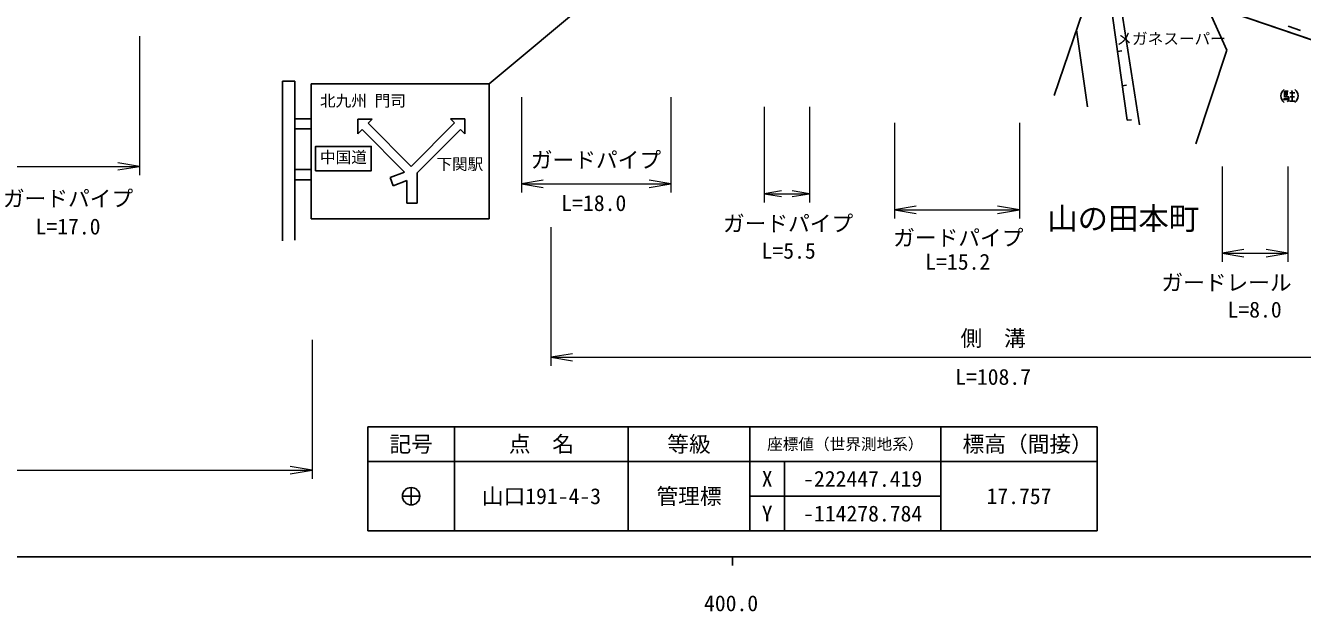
# Model space of a CAD drawing. Units: millimetres, scale not verified. Extents: x 40000 to 680000, y 20000 to 380000.
# Drawn here: x 386591 to 533646, y 198715 to 266228 of the extents above; entities that cross this region are included whole.
import ezdxf
from ezdxf.enums import TextEntityAlignment as Align

# ---------------------------------------------------------------- set-up
doc = ezdxf.new("R2010")
doc.units = ezdxf.units.MM
doc.header["$LTSCALE"] = 1000
for name, color, linetype, lineweight in [('M-BGD', 7, 'Continuous', 25), ('M-BMK-HTXT', 7, 'Continuous', 13), ('M-BMK-ROW', 30, 'Continuous', 25), ('M-BMK-SRVR', 3, 'Continuous', 25), ('M-STR-HTXT', 7, 'Continuous', 13), ('M-STR-STRC', 7, 'Continuous', 25), ('M-TTL-BAND', 7, 'Continuous', 25)]:
    doc.layers.add(name, color=color, linetype=linetype, lineweight=lineweight)
doc.styles.add('ＭＳ ゴシック', font='')
doc.styles.get('ＭＳ ゴシック').set_extended_font_data('MS Gothic')

# ---------------------------------------------------------------- blocks, each defined once
blk = doc.blocks.new('open_arrow')
at = {"color": 0, "linetype": 'Continuous', "lineweight": -2}
blk.add_lwpolyline([(7.5, 1.25), (0, 0), (7.5, -1.25)], dxfattribs=at)

msp = doc.modelspace()

# ---------------------------------------------------------------- linework, layer by layer
at = {"layer": 'M-BGD'}
for p, q in [((486684, 281004), (549937, 259388)), ((513446, 255308), (511005, 272692)), ((509089, 269996), (505040, 258149)), ((514871, 254797), (512459, 270381)), ((523163, 267303), (524945, 263389)), ((508875, 256843), (507629, 265722)), ((531990, 266155), (533409, 265670)), ((512334, 263231), (512829, 263300)), ((524945, 263389), (521353, 252584)), ((512890, 259269), (513385, 259339)), ((531584, 257844), (531500, 257637)), ((531582, 258013), (531582, 258683)), ((531582, 258683), (532000, 258683)), ((531582, 258475), (531961, 258475)), ((531582, 258265), (531959, 258265)), ((532088, 258013), (531582, 258013)), ((531668, 257846), (531711, 257637)), ((531794, 257844), (531836, 257638)), ((531795, 258683), (531795, 258013)), ((531878, 257844), (531961, 257677)), ((531880, 257512), (531959, 257468)), ((531959, 257468), (532046, 257588)), ((532046, 257588), (532088, 257796)), ((532088, 257796), (532088, 258013)), ((532171, 257510), (532753, 257510)), ((532173, 258475), (532760, 258475)), ((532173, 258475), (532755, 258475)), ((532215, 258013), (532714, 258013)), ((532381, 258729), (532506, 258519)), ((532462, 258475), (532462, 257510)), ((513446, 255308), (513942, 255378))]:
    msp.add_line(p, q, dxfattribs=at)
for centre, start, end in [((532054, 258118), 123.85503, 236.14497), ((532247, 258118), 303.85503, 56.14497)]:
    msp.add_arc(centre, 903, start, end, dxfattribs=at)
at = {"layer": 'M-BMK-ROW'}
msp.add_lwpolyline([(432936, 291325), (440555, 292817), (445845, 295000), (475436, 284858), (511005, 272692), (541918, 262128), (547667, 260144), (549937, 259388)], dxfattribs=at)
at = {"layer": 'M-BMK-SRVR'}
for p, q in [((436000, 220000), (426000, 220000)), ((426000, 220000), (426000, 216000)), ((436000, 216000), (436000, 220000)), ((436000, 220000), (456000, 220000)), ((456000, 216000), (456000, 220000)), ((456000, 220000), (470000, 220000)), ((470000, 216000), (470000, 220000)), ((470000, 220000), (492000, 220000)), ((492000, 220000), (492000, 216000)), ((492000, 220000), (510000, 220000)), ((510000, 220000), (510000, 216000)), ((426000, 216000), (436000, 216000)), ((426000, 216000), (426000, 208000)), ((456000, 216000), (436000, 216000)), ((436000, 216000), (436000, 208000)), ((470000, 216000), (456000, 216000)), ((456000, 216000), (456000, 208000)), ((474000, 216000), (470000, 216000)), ((470000, 216000), (470000, 212000)), ((474000, 212000), (474000, 216000)), ((474000, 216000), (492000, 216000)), ((492000, 216000), (492000, 212000)), ((492000, 216000), (510000, 216000)), ((510000, 216000), (510000, 208000)), ((430000, 212000), (432000, 212000)), ((431000, 213000), (431000, 211000)), ((470000, 212000), (474000, 212000)), ((470000, 212000), (470000, 208000)), ((474000, 208000), (474000, 212000)), ((474000, 212000), (492000, 212000)), ((492000, 212000), (492000, 208000)), ((426000, 208000), (436000, 208000)), ((436000, 208000), (456000, 208000)), ((456000, 208000), (470000, 208000)), ((470000, 208000), (474000, 208000)), ((492000, 208000), (474000, 208000)), ((510000, 208000), (492000, 208000))]:
    msp.add_line(p, q, dxfattribs=at)
msp.add_circle((431000, 212000), 1000, dxfattribs=at)
at = {"layer": 'M-STR-HTXT'}
for p, q in [((399714, 265000), (399714, 249000)), ((443704, 257991), (443704, 246991)), ((460921, 257991), (460921, 246991)), ((471650, 256851), (471650, 245851)), ((476880, 256851), (476880, 245851)), ((486658, 255000), (486658, 244000)), ((501041, 255000), (501041, 244000)), ((383544, 250000), (399714, 250000)), ((524388, 250000), (524388, 239000)), ((531955, 250000), (531955, 239000)), ((443704, 247991), (460921, 247991)), ((471650, 246851), (476880, 246851)), ((486658, 245000), (501041, 245000)), ((447078, 243000), (447078, 227000)), ((524388, 240000), (531955, 240000)), ((419582, 230000), (419582, 214000)), ((447078, 228000), (549937, 228000)), ((292768, 215000), (419582, 215000))]:
    msp.add_line(p, q, dxfattribs=at)
at = {"layer": 'M-STR-STRC'}
for p, q in [((440000, 259500), (473975, 287997)), ((416181, 259800), (417585, 259800)), ((416181, 259800), (416181, 241425)), ((417585, 259800), (417585, 241502)), ((440000, 259500), (419500, 259500)), ((419500, 243943), (419500, 259500)), ((440000, 243943), (440000, 259500)), ((417585, 255483), (419500, 255483)), ((424844, 255436), (426498, 255436)), ((424844, 253735), (424844, 255436)), ((426498, 255436), (426031, 254969)), ((431000, 250000), (426031, 254969)), ((431000, 250000), (435999, 254998)), ((437186, 255465), (435532, 255465)), ((435532, 255465), (435999, 254998)), ((437186, 253765), (437186, 255465)), ((417585, 254313), (419500, 254313)), ((425345, 254237), (424844, 253735)), ((425345, 254237), (430252, 249344)), ((436684, 254267), (431675, 249272)), ((436684, 254267), (437186, 253765)), ((419500, 249633), (417585, 249633)), ((430252, 249344), (428566, 248708)), ((428917, 247775), (428566, 248708)), ((431675, 245757), (431675, 249272)), ((417585, 248463), (419500, 248463)), ((430514, 248377), (428917, 247775)), ((430514, 245757), (430514, 248377)), ((431675, 245757), (430514, 245757)), ((440000, 243943), (419500, 243943))]:
    msp.add_line(p, q, dxfattribs=at)
msp.add_lwpolyline([(420000, 249500), (426400, 249500), (426400, 252300), (420000, 252300)], close=True, dxfattribs=at)
at = {"layer": 'M-TTL-BAND'}
for p, q in [((40000, 205000), (579000, 205000)), ((468000, 205000), (468000, 204000))]:
    msp.add_line(p, q, dxfattribs=at)

# ---------------------------------------------------------------- block references
at = {"layer": 'M-STR-HTXT', "rotation": 180}
for p, xscale, yscale in [((399714, 250000), 333, 333), ((460921, 247991), 333, 333), ((476880, 246851), 267, 267), ((501041, 245000), 333, 333), ((531955, 240000), 333, 333), ((419582, 215000), 333, 333)]:
    msp.add_blockref('open_arrow', p, dxfattribs=dict(at, xscale=xscale, yscale=yscale))
at = {"layer": 'M-STR-HTXT'}
for p, xscale, yscale in [((443704, 247991), 333, 333), ((471650, 246851), 267, 267), ((486658, 245000), 333, 333), ((524388, 240000), 333, 333), ((447078, 228000), 333, 333)]:
    msp.add_blockref('open_arrow', p, dxfattribs=dict(at, xscale=xscale, yscale=yscale))

# ---------------------------------------------------------------- texts
at = {"layer": 'M-BGD', "style": 'ＭＳ ゴシック'}
msp.add_text('メガネスーパー', height=1320, dxfattribs=at).set_placement((518517, 264708), align=Align.MIDDLE_CENTER)
at = {"layer": 'M-BMK-HTXT', "style": 'ＭＳ ゴシック'}
msp.add_text('山の田本町', height=2566, dxfattribs=at).set_placement((513000, 244000), align=Align.MIDDLE_CENTER)
at = {"layer": 'M-BMK-SRVR', "style": 'ＭＳ ゴシック'}
for s, height, p in [('点\u3000名', 1833, (446000, 218000)), ('等級', 1833, (463000, 218000)), ('標高（間接）', 1833, (502000, 218000)), ('記号', 1833, (431000, 218000)), ('座標値（世界測地系）', 1320, (481000, 218000)), ('X', 1833, (472000, 214000)), ('-222447.419', 1833, (483000, 214000)), ('山口191-4-3', 1833, (446000, 212000)), ('管理標', 1833, (463000, 212000)), ('17.757', 1833, (501000, 212000)), ('Y', 1833, (472000, 210000)), ('-114278.784', 1833, (483000, 210000))]:
    msp.add_text(s, height=height, dxfattribs=at).set_placement(p, align=Align.MIDDLE_CENTER)
at = {"layer": 'M-STR-HTXT', "style": 'ＭＳ ゴシック'}
for s, p in [('ガードパイプ', (452282, 250742)), ('ガードパイプ', (391484, 246292)), ('ガードパイプ', (474407, 243416)), ('ガードパイプ', (494010, 241768)), ('ガードレール', (524897, 236613)), ('側\u3000溝', (498020, 230199))]:
    msp.add_text(s, height=1833, dxfattribs=at).set_placement(p, align=Align.MIDDLE_CENTER)
for s, p in [('L=18.0', (452036, 244305)), ('L=17.0', (391484, 241603)), ('L=5.5', (474476, 238812)), ('L=15.2', (493952, 237542)), ('L=8.0', (528135, 232031)), ('L=108.7', (498020, 224281))]:
    msp.add_text(s, height=1833, dxfattribs=at).set_placement(p, align=Align.BOTTOM_CENTER)
at = {"layer": 'M-STR-STRC', "style": 'ＭＳ ゴシック'}
for s, p in [('北九州 門司', (420500, 256500)), ('中国道', (420500, 250000))]:
    msp.add_text(s, height=1320, dxfattribs=at).set_placement(p, align=Align.BOTTOM_LEFT)
msp.add_text('下関駅', height=1320, dxfattribs=at).set_placement((436607, 250257), align=Align.MIDDLE_CENTER)
at = {"layer": 'M-TTL-BAND', "style": 'ＭＳ ゴシック'}
msp.add_text('400.0', height=1833, dxfattribs=at).set_placement((467844, 198195), align=Align.BOTTOM_CENTER)

doc.saveas('drawing.dxf')
